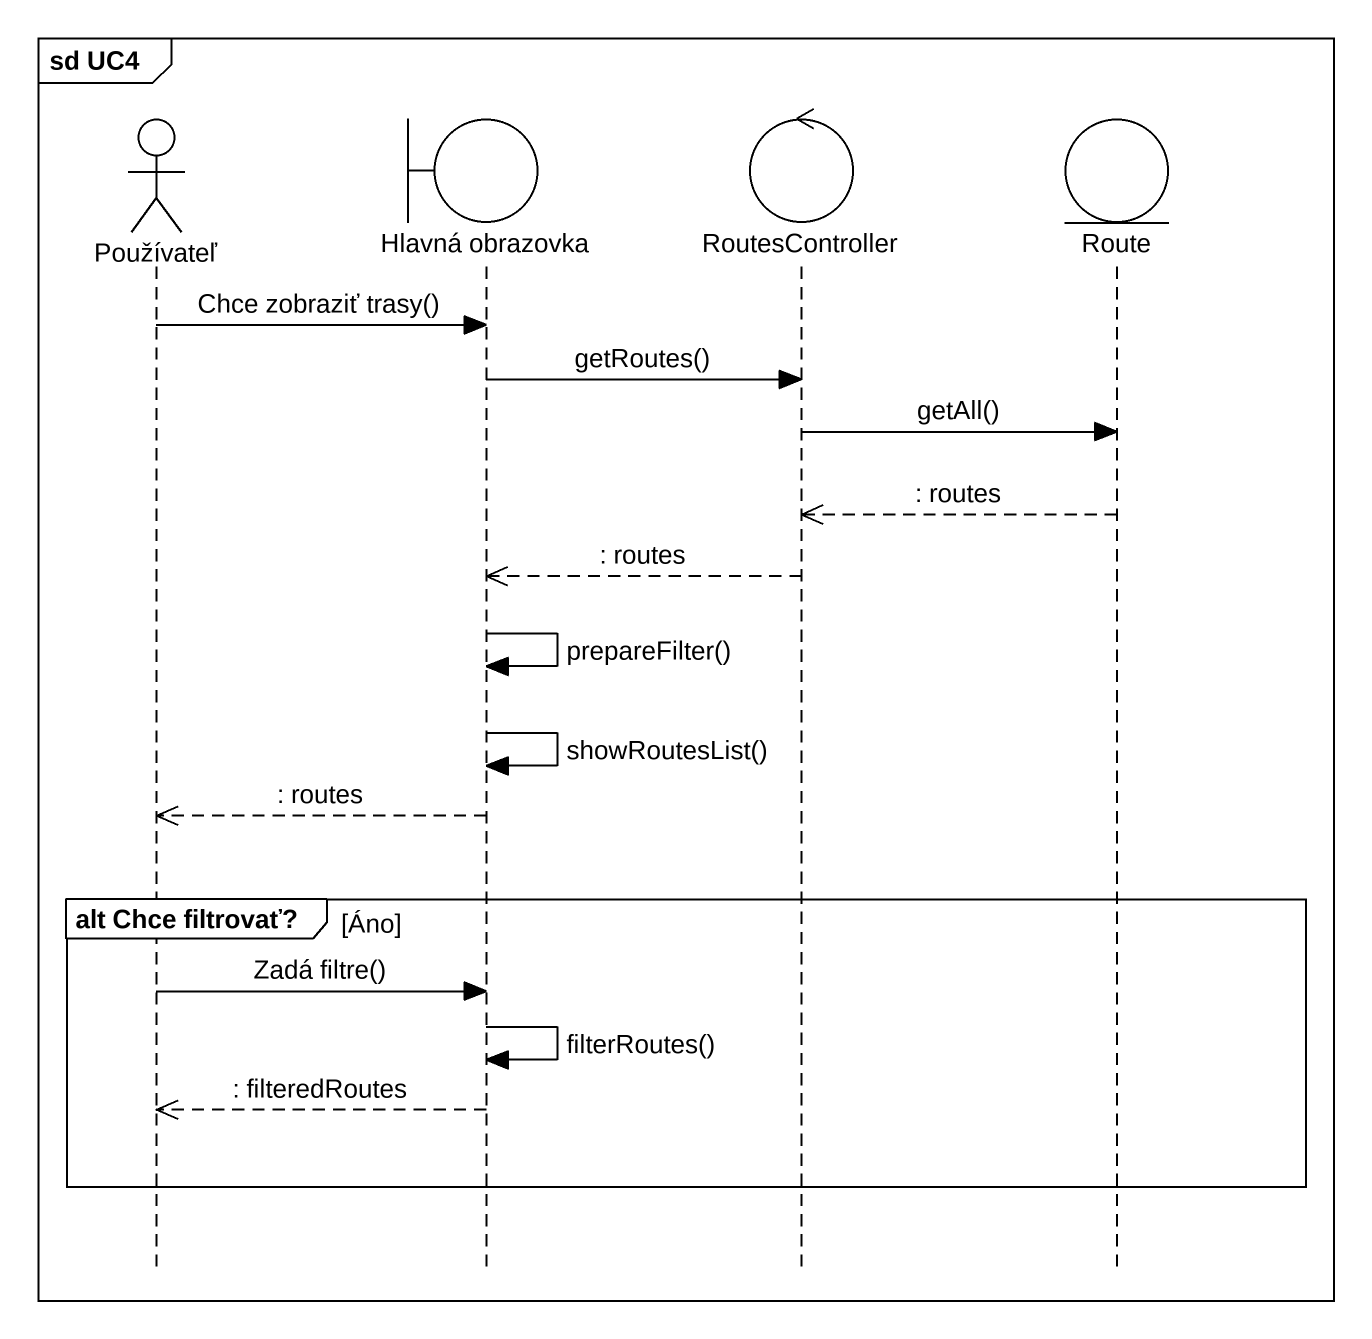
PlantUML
@startuml
mainframe sd UC4
hide footbox
actor Používateľ
boundary "Hlavná obrazovka" as Hlavná_obrazovka
control RoutesController
entity Route

Používateľ -> Hlavná_obrazovka : Chce zobraziť trasy()
Hlavná_obrazovka -> RoutesController : getRoutes()
RoutesController -> Route : getAll()
Route -->> RoutesController : : routes
RoutesController -->> Hlavná_obrazovka : : routes
Hlavná_obrazovka -> Hlavná_obrazovka : prepareFilter()
Hlavná_obrazovka -> Hlavná_obrazovka : showRoutesList()
Hlavná_obrazovka -->> Používateľ : : routes
group alt Chce filtrovať? [Áno]
  Používateľ -> Hlavná_obrazovka : Zadá filtre()
  Hlavná_obrazovka -> Hlavná_obrazovka : filterRoutes()
  Hlavná_obrazovka -->> Používateľ : : filteredRoutes
end
@enduml
